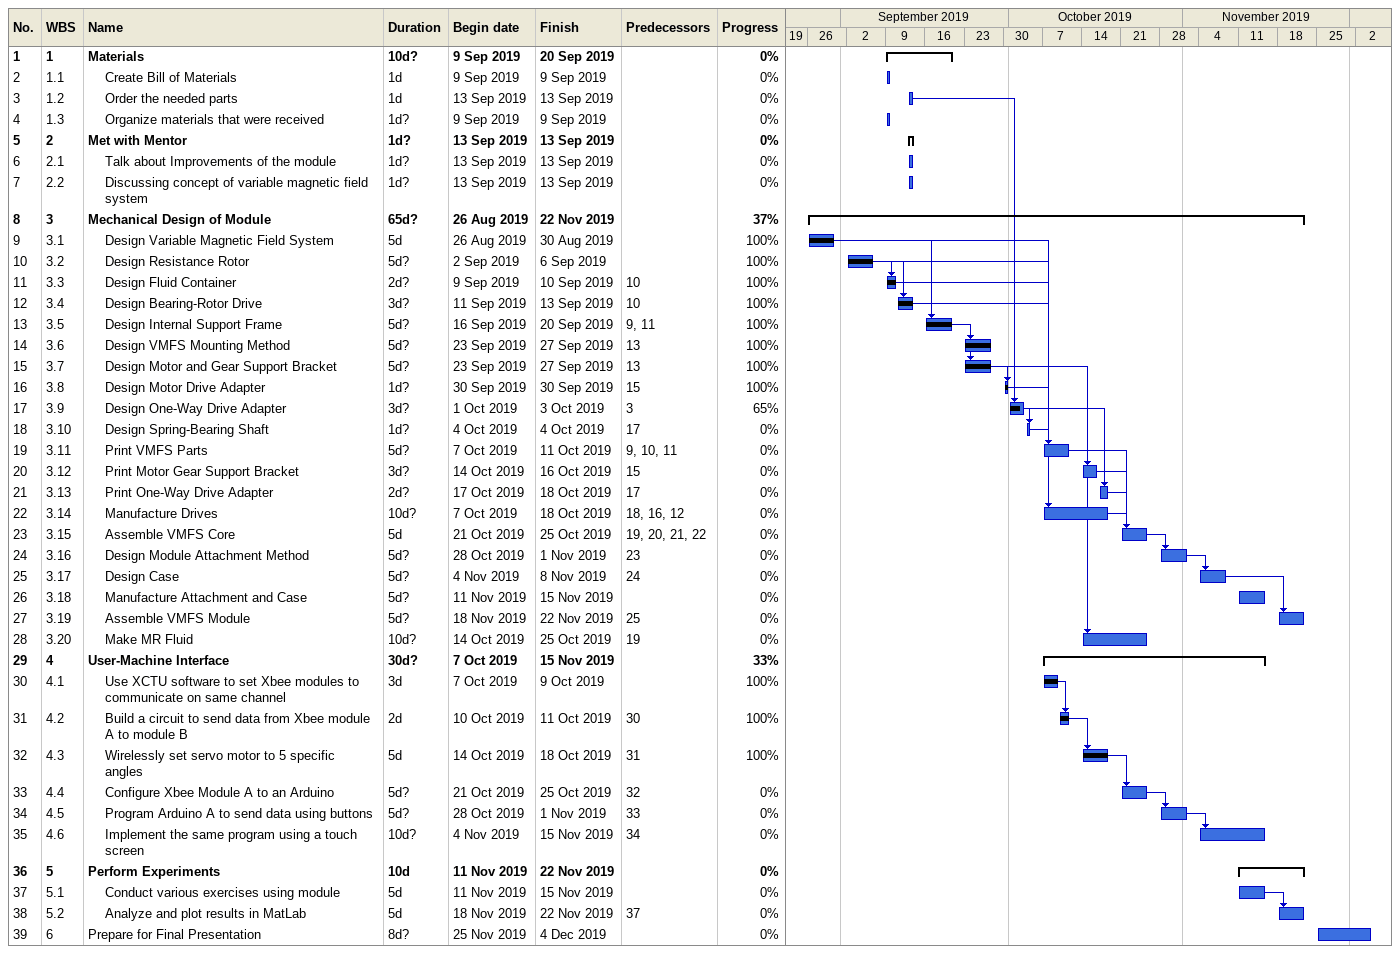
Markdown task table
| ID | WBS | Task | Duration | Start | Finish | Predecessors | % complete |
|---|---|---|---|---|---|---|---|
| 1 | 1 | **Materials** | 10d? | 2019-09-09 | 2019-09-20 |  | 0 |
| 2 | 1.1 | Create Bill of Materials | 1d | 2019-09-09 | 2019-09-09 |  | 0 |
| 3 | 1.2 | Order the needed parts | 1d | 2019-09-13 | 2019-09-13 |  | 0 |
| 4 | 1.3 | Organize materials that were received | 1d? | 2019-09-09 | 2019-09-09 |  | 0 |
| 5 | 2 | **Met with Mentor** | 1d? | 2019-09-13 | 2019-09-13 |  | 0 |
| 6 | 2.1 | Talk about Improvements of the module | 1d? | 2019-09-13 | 2019-09-13 |  | 0 |
| 7 | 2.2 | Discussing concept of variable magnetic field system | 1d? | 2019-09-13 | 2019-09-13 |  | 0 |
| 8 | 3 | **Mechanical Design of Module** | 65d? | 2019-08-26 | 2019-11-22 |  | 37 |
| 9 | 3.1 | Design Variable Magnetic Field System | 5d | 2019-08-26 | 2019-08-30 |  | 100 |
| 10 | 3.2 | Design Resistance Rotor | 5d? | 2019-09-02 | 2019-09-06 |  | 100 |
| 11 | 3.3 | Design Fluid Container | 2d? | 2019-09-09 | 2019-09-10 | 10 | 100 |
| 12 | 3.4 | Design Bearing-Rotor Drive | 3d? | 2019-09-11 | 2019-09-13 | 10 | 100 |
| 13 | 3.5 | Design Internal Support Frame | 5d? | 2019-09-16 | 2019-09-20 | 9, 11 | 100 |
| 14 | 3.6 | Design VMFS Mounting Method | 5d? | 2019-09-23 | 2019-09-27 | 13 | 100 |
| 15 | 3.7 | Design Motor and Gear Support Bracket | 5d? | 2019-09-23 | 2019-09-27 | 13 | 100 |
| 16 | 3.8 | Design Motor Drive Adapter | 1d? | 2019-09-30 | 2019-09-30 | 15 | 100 |
| 17 | 3.9 | Design One-Way Drive Adapter | 3d? | 2019-10-01 | 2019-10-03 | 3 | 65 |
| 18 | 3.10 | Design Spring-Bearing Shaft | 1d? | 2019-10-04 | 2019-10-04 | 17 | 0 |
| 19 | 3.11 | Print VMFS Parts | 5d? | 2019-10-07 | 2019-10-11 | 9, 10, 11 | 0 |
| 20 | 3.12 | Print Motor Gear Support Bracket | 3d? | 2019-10-14 | 2019-10-16 | 15 | 0 |
| 21 | 3.13 | Print One-Way Drive Adapter | 2d? | 2019-10-17 | 2019-10-18 | 17 | 0 |
| 22 | 3.14 | Manufacture Drives | 10d? | 2019-10-07 | 2019-10-18 | 18, 16, 12 | 0 |
| 23 | 3.15 | Assemble VMFS Core | 5d | 2019-10-21 | 2019-10-25 | 19, 20, 21, 22 | 0 |
| 24 | 3.16 | Design Module Attachment Method | 5d? | 2019-10-28 | 2019-11-01 | 23 | 0 |
| 25 | 3.17 | Design Case | 5d? | 2019-11-04 | 2019-11-08 | 24 | 0 |
| 26 | 3.18 | Manufacture Attachment and Case | 5d? | 2019-11-11 | 2019-11-15 |  | 0 |
| 27 | 3.19 | Assemble VMFS Module | 5d? | 2019-11-18 | 2019-11-22 | 25 | 0 |
| 28 | 3.20 | Make MR Fluid | 10d? | 2019-10-14 | 2019-10-25 | 19 | 0 |
| 29 | 4 | **User-Machine Interface** | 30d? | 2019-10-07 | 2019-11-15 |  | 33 |
| 30 | 4.1 | Use XCTU software to set Xbee modules to communicate on same channel | 3d | 2019-10-07 | 2019-10-09 |  | 100 |
| 31 | 4.2 | Build a circuit to send data from Xbee module A to module B | 2d | 2019-10-10 | 2019-10-11 | 30 | 100 |
| 32 | 4.3 | Wirelessly set servo motor to 5 specific angles | 5d | 2019-10-14 | 2019-10-18 | 31 | 100 |
| 33 | 4.4 | Configure Xbee Module A to an Arduino | 5d? | 2019-10-21 | 2019-10-25 | 32 | 0 |
| 34 | 4.5 | Program Arduino A to send data using buttons | 5d? | 2019-10-28 | 2019-11-01 | 33 | 0 |
| 35 | 4.6 | Implement the same program using a touch screen | 10d? | 2019-11-04 | 2019-11-15 | 34 | 0 |
| 36 | 5 | **Perform Experiments** | 10d | 2019-11-11 | 2019-11-22 |  | 0 |
| 37 | 5.1 | Conduct various exercises using module | 5d | 2019-11-11 | 2019-11-15 |  | 0 |
| 38 | 5.2 | Analyze and plot results in MatLab | 5d | 2019-11-18 | 2019-11-22 | 37 | 0 |
| 39 | 6 | Prepare for Final Presentation | 8d? | 2019-11-25 | 2019-12-04 |  | 0 |
